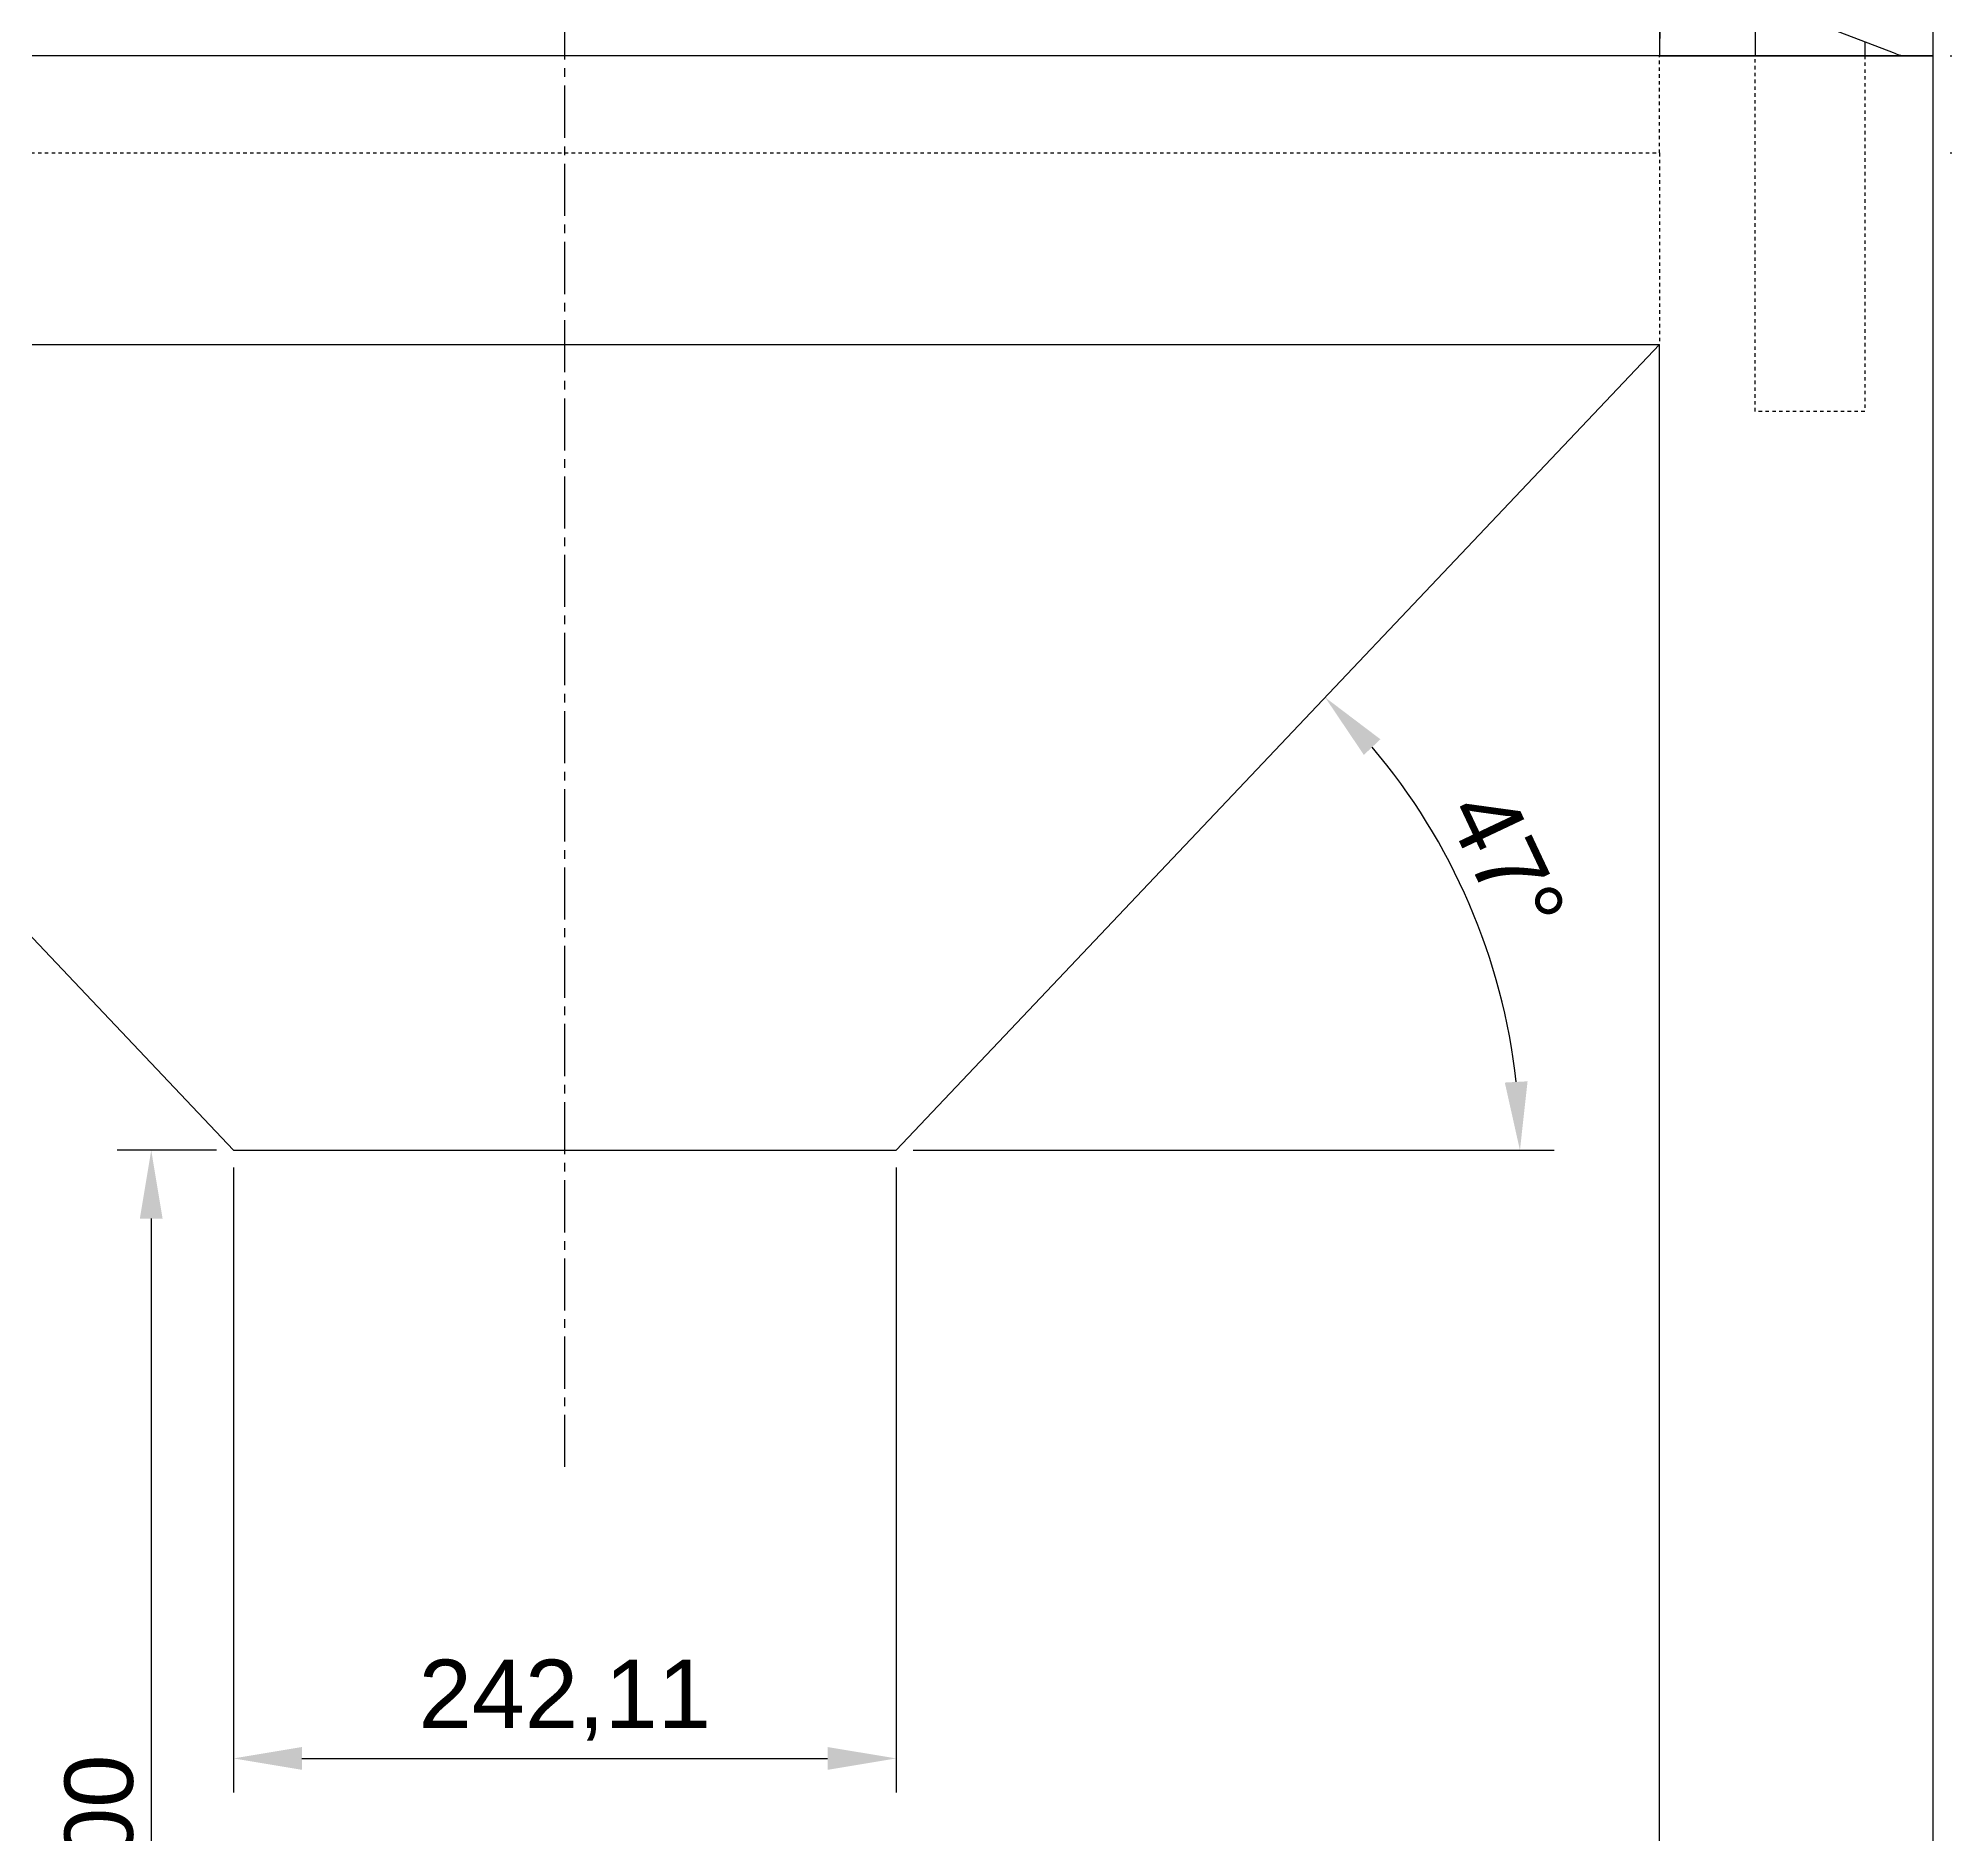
# Model space of a CAD drawing. Header units: millimetres. Extents: x 1887 to 5407, y 984 to 3911.
# Drawn here: x 2460 to 3157, y 2924 to 3581 of the extents above; entities that cross this region are included whole.
import ezdxf

# ---------------------------------------------------------------- set-up
doc = ezdxf.new("R2010")
doc.units = ezdxf.units.MM
doc.linetypes.add('CENTRO2', pattern=[28.575, 19.05, -3.175, 3.175, -3.175])
doc.linetypes.add('JIS_02_1.2', pattern=[2.5, 1.25, -1.25])
doc.layers.add('PONTILHADO', color=7, linetype='JIS_02_1.2')
doc.styles.get("Standard").update_dxf_attribs({"font": 'arial.ttf'})
doc.dimstyles.new('Anotativo', dxfattribs={"dimscale": 0, "dimtxt": 2.5, "dimasz": 2.5, "dimexe": 1.25, "dimexo": 0.625, "dimtad": 1, "dimtxsty": 'Standard', "dimcen": 2.5, "dimadec": 0, "dimazin": 0, "dimtfac": 1, "dimtmove": 0, "dimatfit": 3, "dimfxl": 1, "dimarcsym": 0})

# ---------------------------------------------------------------- blocks, each defined once
blk = doc.blocks.new('*D3')
at = {"color": 0, "lineweight": -2, "transparency": 16777216}
for p, q in [((3158.61, 3574.21), (3512.53, 3574.21)), ((3500.03, 2604.21), (3500.03, 3549.21)), ((3158.61, 2579.21), (3512.53, 2579.21))]:
    blk.add_line(p, q, dxfattribs=at)
at = {"color": 0, "transparency": 16777216}
for points in [[(3495.86, 3549.21), (3504.2, 3549.21), (3500.03, 3574.21)], [(3495.86, 2604.21), (3504.2, 2604.21), (3500.03, 2579.21)]]:
    blk.add_solid(points, dxfattribs=at)
at = {"layer": 'Defpoints', "color": 0, "transparency": 16777216}
for p in [(3152.36, 3574.21), (3500.03, 3574.21), (3152.36, 2579.21)]:
    blk.add_point(p, dxfattribs=at)
at = {"color": 0, "transparency": 16777216, "insert": (3481.02, 3076.71), "char_height": 25, "attachment_point": 5, "rotation": 90}
blk.add_mtext('995', dxfattribs=at)
blk = doc.blocks.new('*D4')
at = {"color": 0, "lineweight": -2, "transparency": 16777216}
for p, q in [((2531.31, 3167.96), (2531.31, 2939.46)), ((2773.41, 3167.96), (2773.41, 2939.46)), ((2556.31, 2951.96), (2748.41, 2951.96))]:
    blk.add_line(p, q, dxfattribs=at)
at = {"color": 0, "transparency": 16777216}
for points in [[(2556.31, 2956.12), (2556.31, 2947.79), (2531.31, 2951.96)], [(2748.41, 2956.12), (2748.41, 2947.79), (2773.41, 2951.96)]]:
    blk.add_solid(points, dxfattribs=at)
at = {"layer": 'Defpoints', "color": 0, "transparency": 16777216}
for p in [(2531.31, 3174.21), (2773.41, 3174.21), (2773.41, 2951.96)]:
    blk.add_point(p, dxfattribs=at)
at = {"color": 0, "transparency": 16777216, "insert": (2652.36, 2973.23), "char_height": 25, "attachment_point": 5}
blk.add_mtext('242,11', dxfattribs=at)
blk = doc.blocks.new('*D12')
at = {"color": 0, "lineweight": -2, "transparency": 16777216}
blk.add_line((2779.66, 3174.21), (3013.88, 3174.21), dxfattribs=at)
blk.add_arc((2773.41, 3174.21), 227.96, 6.28657, 40.26158, dxfattribs=at)
at = {"color": 0, "transparency": 16777216}
for points in [[(2944.35, 3318.68), (2950.4, 3324.4), (2930.2, 3339.7)], [(3004.17, 3199.4), (2995.85, 3198.94), (3001.38, 3174.21)]]:
    blk.add_solid(points, dxfattribs=at)
at = {"layer": 'Defpoints', "color": 0, "transparency": 16777216}
for p in [(3052.36, 3468.66), (2993.07, 3235.19), (2531.31, 3174.21), (2773.41, 3174.21), (2773.41, 3174.21)]:
    blk.add_point(p, dxfattribs=at)
at = {"color": 0, "transparency": 16777216, "insert": (2996.5, 3279.57), "char_height": 25, "attachment_point": 5, "rotation": 295.28159}
blk.add_mtext('47°', dxfattribs=at)
blk = doc.blocks.new('*U14')
at = {"layer": 'PONTILHADO', "color": 0, "linetype": 'CENTRO2', "transparency": 16777216}
blk.add_line((0, -115.75), (0, 460.63), dxfattribs=at)
blk = doc.blocks.new('*D22')
at = {"color": 0, "lineweight": -2, "transparency": 16777216}
for p, q in [((2252.36, 3580.46), (2252.36, 3686.44)), ((3052.64, 3580.46), (3052.64, 3686.44)), ((2277.36, 3673.94), (3027.64, 3673.94))]:
    blk.add_line(p, q, dxfattribs=at)
at = {"color": 0, "transparency": 16777216}
for points in [[(2277.36, 3678.1), (2277.36, 3669.77), (2252.36, 3673.94)], [(3027.64, 3678.1), (3027.64, 3669.77), (3052.64, 3673.94)]]:
    blk.add_solid(points, dxfattribs=at)
at = {"layer": 'Defpoints', "color": 0, "transparency": 16777216}
for p in [(3052.64, 3673.94), (2252.36, 3574.21), (3052.64, 3574.21)]:
    blk.add_point(p, dxfattribs=at)
at = {"color": 0, "transparency": 16777216, "insert": (2652.5, 3695.21), "char_height": 25, "attachment_point": 5}
blk.add_mtext('800,28', dxfattribs=at)
blk = doc.blocks.new('*D23')
at = {"color": 0, "lineweight": -2, "transparency": 16777216}
for p, q in [((3349.26, 3599.21), (3349.26, 3624.21)), ((3158.61, 3574.21), (3361.76, 3574.21)), ((3349.26, 3574.21), (3349.26, 3538.66)), ((3158.61, 3538.66), (3361.76, 3538.66)), ((3349.26, 3513.66), (3349.26, 3391.83))]:
    blk.add_line(p, q, dxfattribs=at)
at = {"color": 0, "transparency": 16777216}
for points in [[(3345.09, 3599.21), (3353.42, 3599.21), (3349.26, 3574.21)], [(3345.09, 3513.66), (3353.42, 3513.66), (3349.26, 3538.66)]]:
    blk.add_solid(points, dxfattribs=at)
at = {"layer": 'Defpoints', "color": 0, "transparency": 16777216}
for p in [(3152.36, 3574.21), (3349.26, 3574.21), (3152.36, 3538.66)]:
    blk.add_point(p, dxfattribs=at)
at = {"color": 0, "transparency": 16777216, "insert": (3327.98, 3440.24), "char_height": 25, "attachment_point": 5, "rotation": 90}
blk.add_mtext('35,56', dxfattribs=at)
blk = doc.blocks.new('*D33')
at = {"color": 0, "lineweight": -2, "transparency": 16777216}
for p, q in [((2525.06, 3174.21), (2488.74, 3174.21)), ((2501.24, 3149.21), (2501.24, 2699.21)), ((2525.06, 2674.21), (2488.74, 2674.21))]:
    blk.add_line(p, q, dxfattribs=at)
at = {"color": 0, "transparency": 16777216}
for points in [[(2497.07, 3149.21), (2505.4, 3149.21), (2501.24, 3174.21)], [(2497.07, 2699.21), (2505.4, 2699.21), (2501.24, 2674.21)]]:
    blk.add_solid(points, dxfattribs=at)
at = {"layer": 'Defpoints', "color": 0, "transparency": 16777216}
for p in [(2531.31, 3174.21), (2501.24, 2674.21), (2531.31, 2674.21)]:
    blk.add_point(p, dxfattribs=at)
at = {"color": 0, "transparency": 16777216, "insert": (2482.22, 2924.21), "char_height": 25, "attachment_point": 5, "rotation": 90}
blk.add_mtext('500', dxfattribs=at)

msp = doc.modelspace()

# ---------------------------------------------------------------- linework, layer by layer
at = {"color": 7}
for p, q in [((3052.362, 3594.635), (3052.362, 3574.211)), ((3152.362, 3574.211), (3052.644, 3574.211))]:
    msp.add_line(p, q, dxfattribs=at)
for p, q in [((3087.362, 3594.635), (3087.362, 3574.211)), ((3127.362, 3579.313), (3127.362, 3574.211)), ((3152.362, 3574.211), (2152.362, 3574.211)), ((3152.362, 2574.211), (3152.362, 3574.211)), ((2252.362, 3468.655), (2531.309, 3174.211)), ((2252.362, 3468.655), (3052.362, 3468.655)), ((3052.362, 3468.655), (2773.414, 3174.211)), ((3052.362, 2574.211), (3052.362, 3468.655)), ((2531.309, 3174.211), (2773.414, 3174.211))]:
    msp.add_line(p, q)
msp.add_lwpolyline([(3152.362, 3574.211), (3152.362, 3583.502, 0.3106635), (3145.94, 3592.84), (3066.842, 3623.151, 1.2641122), (3062.362, 3604.211), (3137.779, 3575.323, 0.1195854), (3142.362, 3574.211)], format="xyb")
msp.add_lwpolyline([(3052.362, 3574.211), (3152.362, 3574.211), (3142.362, 3574.211)])
at = {"layer": 'PONTILHADO', "color": 7}
for p, q in [((3052.362, 3538.655), (3052.362, 3574.211)), ((3087.362, 3444.211), (3087.362, 3574.211)), ((3127.362, 3574.211), (3127.362, 3444.211)), ((2252.362, 3538.655), (3052.362, 3538.655)), ((3052.362, 3538.655), (3052.362, 3468.655)), ((3127.362, 3444.211), (3087.362, 3444.211))]:
    msp.add_line(p, q, dxfattribs=at)

# ---------------------------------------------------------------- block references
at = {"layer": 'PONTILHADO', "color": 10, "linetype": 'CENTRO2'}
msp.add_blockref('*U14', (2652.362, 3174.211), dxfattribs=at)

# ---------------------------------------------------------------- dimensions: what is measured, and where the dimension line sits
at = {"color": 1}
dim = msp.add_linear_dim(base=(3052.644, 3673.936), p1=(2252.362, 3574.211), p2=(3052.644, 3574.211), dimstyle='Anotativo', dxfattribs=at)
dim.commit()
dim.dimension.update_dxf_attribs({"geometry": '*D22', "text_midpoint": (2652.503, 3695.209)})
for base, p1, p2, picture, middle in [((3349.255, 3574.211), (3152.362, 3538.655), (3152.362, 3574.211), '*D23', (3349.255, 3440.241)), ((2501.238, 2674.211), (2531.309, 3174.211), (2531.309, 2674.211), '*D33', (2501.238, 2924.211))]:
    dim = msp.add_linear_dim(base=base, p1=p1, p2=p2, angle=90, dimstyle='Anotativo', dxfattribs=at)
    dim.commit()
    dim.dimension.update_dxf_attribs({"geometry": picture, "text_midpoint": middle, "dimtype": 160})
at = {"color": 10}
dim = msp.add_linear_dim(base=(3500.03, 3574.211), p1=(3152.362, 2579.211), p2=(3152.362, 3574.211), angle=90, dimstyle='Anotativo', dxfattribs=at)
dim.commit()
dim.dimension.update_dxf_attribs({"geometry": '*D3', "text_midpoint": (3481.016, 3076.711)})
dim = msp.add_angular_dim_2l(base=(2993.07, 3235.193), line1=((2531.309, 3174.211), (2773.414, 3174.211)), line2=((3052.362, 3468.655), (2773.414, 3174.211)), dimstyle='Anotativo', dxfattribs=at)
dim.commit()
dim.dimension.update_dxf_attribs({"geometry": '*D12', "text_midpoint": (2979.544, 3271.567), "dimtype": 162})
dim = msp.add_linear_dim(base=(2773.4144, 2951.9559), p1=(2531.3091, 3174.211), p2=(2773.4144, 3174.211), dimstyle='Anotativo', dxfattribs=at)
dim.commit()
dim.dimension.update_dxf_attribs({"geometry": '*D4', "text_midpoint": (2652.3618, 2951.9559), "dimtype": 160})

doc.saveas('drawing.dxf')
